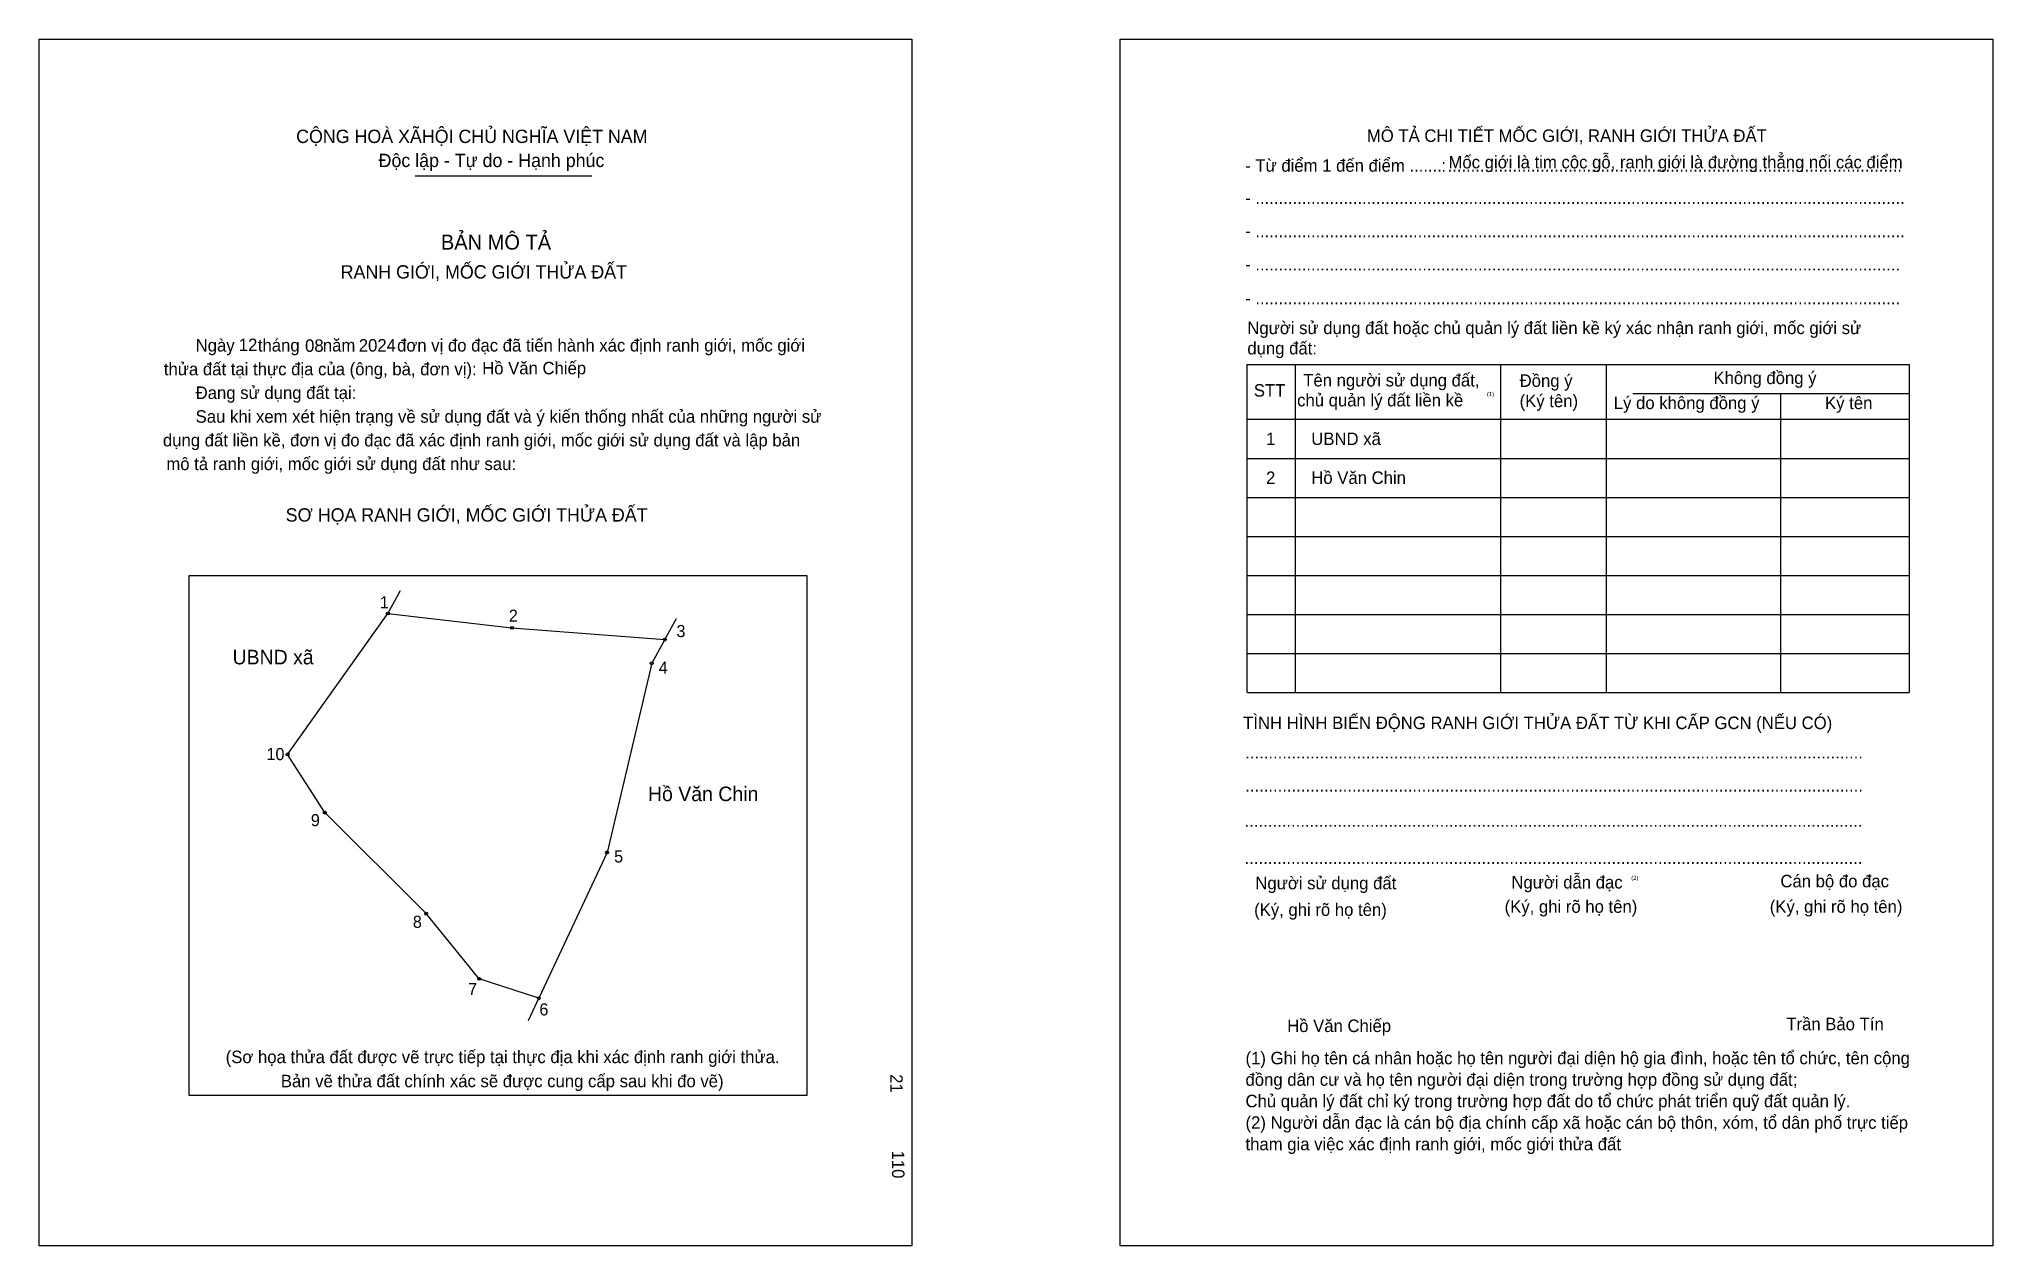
# Model space of a CAD drawing. Extents: x 547897 to 548165, y 1825486 to 1825652.
import ezdxf

# ---------------------------------------------------------------- set-up
doc = ezdxf.new("R2010")
doc.units = 0
for name, color, linetype in [('bmtKhungInTrang1', 7, 'Continuous'), ('bmtKhungInTrang2', 7, 'Continuous'), ('bmtNoiDung', 7, 'Continuous'), ('bmtTemplate', 7, 'Continuous'), ('CanhThua', 7, 'Continuous'), ('MocDinhThua', 7, 'Continuous'), ('RauThua', 7, 'Continuous'), ('SoHieuDinhThua', 7, 'Continuous'), ('TenChuLanCan', 7, 'Continuous')]:
    doc.layers.add(name, color=color, linetype=linetype)

msp = doc.modelspace()

# ---------------------------------------------------------------- linework, layer by layer
at = {"layer": 'bmtKhungInTrang1'}
msp.add_lwpolyline([(547897, 1825651.51), (548016.76, 1825651.51), (548016.76, 1825485.86), (547897, 1825485.86)], close=True, dxfattribs=at)
at = {"layer": 'bmtKhungInTrang2'}
msp.add_lwpolyline([(548045.32, 1825651.51), (548165.08, 1825651.51), (548165.08, 1825485.86), (548045.32, 1825485.86)], close=True, dxfattribs=at)
at = {"layer": 'bmtTemplate'}
for p, q in [((547948.61, 1825632.73), (547972.82, 1825632.73)), ((548069.34, 1825606.83), (548069.34, 1825561.8)), ((548097.52, 1825606.83), (548097.52, 1825561.8)), ((548112.01, 1825606.88), (548112.01, 1825561.8)), ((548153.61, 1825606.83), (548153.61, 1825561.8)), ((548115.69, 1825602.86), (548153.61, 1825602.86)), ((548062.78, 1825599.32), (548153.61, 1825599.32)), ((548062.78, 1825593.96), (548153.61, 1825593.96)), ((548062.78, 1825588.6), (548153.61, 1825588.6)), ((548062.78, 1825583.24), (548153.61, 1825583.24)), ((548062.78, 1825577.88), (548153.61, 1825577.88)), ((548062.78, 1825572.52), (548153.61, 1825572.52)), ((548062.78, 1825567.16), (548153.61, 1825567.16)), ((548062.78, 1825561.8), (548153.61, 1825561.8))]:
    msp.add_line(p, q, dxfattribs=at)
for points in [[(548062.72, 1825606.83), (548153.61, 1825606.83)], [(548062.72, 1825606.83), (548062.72, 1825561.8)], [(548135.93, 1825602.81), (548135.93, 1825561.8)]]:
    msp.add_lwpolyline(points, dxfattribs=at)
msp.add_lwpolyline([(547917.6, 1825506.49), (547917.6, 1825577.88), (548002.34, 1825577.88), (548002.34, 1825506.49)], close=True, dxfattribs=at)
at = {"layer": 'CanhThua'}
for p, q in [((547931.1, 1825553.33), (547944.86, 1825572.67)), ((547944.86, 1825572.67), (547961.87, 1825570.7)), ((547961.87, 1825570.7), (547982.85, 1825569.08)), ((547982.85, 1825569.08), (547981.05, 1825565.83)), ((547981.05, 1825565.83), (547974.93, 1825539.87)), ((547936.19, 1825545.34), (547931.1, 1825553.33)), ((547950.11, 1825531.47), (547936.19, 1825545.34)), ((547974.93, 1825539.87), (547965.57, 1825519.86)), ((547957.4, 1825522.52), (547950.11, 1825531.47)), ((547965.57, 1825519.86), (547957.4, 1825522.52))]:
    msp.add_line(p, q, dxfattribs=at)
at = {"layer": 'MocDinhThua'}
for centre in [(547944.86, 1825572.67), (547961.87, 1825570.7), (547982.85, 1825569.08), (547981.05, 1825565.83), (547931.1, 1825553.33), (547936.19, 1825545.34), (547974.93, 1825539.87), (547950.11, 1825531.47), (547957.4, 1825522.52), (547965.57, 1825519.86)]:
    msp.add_circle(centre, 0.2, dxfattribs=at)
at = {"layer": 'RauThua'}
for p, q in [((547944.86, 1825572.67), (547946.59, 1825575.82)), ((547944.86, 1825572.67), (547946.59, 1825575.82)), ((547982.85, 1825569.08), (547984.46, 1825571.99)), ((547964.15, 1825516.82), (547965.57, 1825519.86))]:
    msp.add_line(p, q, dxfattribs=at)

# ---------------------------------------------------------------- texts
at = {"layer": 'bmtNoiDung'}
for s, height, p in [('12', 1.714, (547924.4, 1825608.68)), ('08', 1.714, (547933.49, 1825608.58)), ('2024', 1.714, (547940.86, 1825608.62)), ('Hồ Văn Chiếp', 1.7136, (547957.79, 1825605.49)), ('1', 1.71, (548065.35, 1825595.79)), ('UBND xã ', 1.714, (548071.55, 1825595.79)), ('2', 1.71, (548065.35, 1825590.45)), ('Hồ Văn Chin ', 1.7136, (548071.55, 1825590.45)), ('Hồ Văn Chiếp', 1.7136, (548068.24, 1825515.22))]:
    msp.add_text(s, height=height, dxfattribs=at).set_placement(p)
for s, p in [('21', (548013.78, 1825509.44)), ('110', (548014.02, 1825498.95))]:
    msp.add_text(s, height=1.714, rotation=270, dxfattribs=at).set_placement(p)
at = {"layer": 'bmtTemplate'}
for s, height, p in [('CỘNG HOÀ XÃHỘI CHỦ NGHĨA VIỆT NAM', 1.8278, (547932.27, 1825637.24)), ('MÔ TẢ CHI TIẾT MỐC GIỚI, RANH GIỚI THỬA ĐẤT', 1.7129, (548079.18, 1825637.39)), ('Độc lập - Tự do - Hạnh phúc', 1.8278, (547943.58, 1825633.94)), ('- Từ điểm 1 đến điểm .......', 1.7129, (548062.48, 1825633.3)), (':', 1.71, (548089.4, 1825633.3)), ('..................................................................................................', 1.7129, (548090.24, 1825633.3)), ('Mốc giới là tim cộc gỗ, ranh giới là đường thẳng nối các điểm', 1.7129, (548090.38, 1825633.76)), ('- ............................................................................................................................................', 1.71293, (548062.48, 1825628.86)), ('BẢN MÔ TẢ', 2.056, (547952.13, 1825622.61)), ('- ............................................................................................................................................', 1.71293, (548062.48, 1825624.31)), ('RANH GIỚI, MỐC GIỚI THỬA ĐẤT', 1.8278, (547938.38, 1825618.64)), ('- ...........................................................................................................................................', 1.71293, (548062.48, 1825619.75)), ('- ...........................................................................................................................................', 1.71293, (548062.48, 1825615.09)), ('Người sử dụng đất hoặc chủ quản lý đất liền kề ký xác nhận ranh giới, mốc giới sử', 1.7129, (548062.78, 1825611.01)), ('Ngày     tháng     năm         đơn vị đo đạc đã tiến hành xác định ranh giới, mốc giới ', 1.7136, (547918.48, 1825608.62)), ('dụng đất:', 1.713, (548062.78, 1825608.22)), ('thửa đất tại thực địa của (ông, bà, đơn vị):', 1.7136, (547914.12, 1825605.36)), ('Đang sử dụng đất tại:', 1.7136, (547918.48, 1825602.11)), ('STT', 1.713, (548063.67, 1825602.43)), ('Tên người sử dụng đất,', 1.7129, (548070.45, 1825603.83)), ('Đồng ý', 1.713, (548100.14, 1825603.77)), ('Không đồng ý', 1.7129, (548126.74, 1825604.15)), ('chủ quản lý đất liền kề', 1.7129, (548069.61, 1825601.09)), ('(1)', 0.571, (548095.66, 1825602.5)), ('(Ký tên)', 1.713, (548100.14, 1825600.99)), ('Lý do không đồng ý', 1.7129, (548113.06, 1825600.72)), ('Ký tên', 1.713, (548142.05, 1825600.72)), ('Sau khi xem xét hiện trạng về sử dụng đất và ý kiến thống nhất của những người sử ', 1.7136, (547918.48, 1825598.85)), ('dụng đất liền kề, đơn vị đo đạc đã xác định ranh giới, mốc giới sử dụng đất và lập bản', 1.7136, (547913.99, 1825595.6)), ('mô tả ranh giới, mốc giới sử dụng đất như sau:', 1.7136, (547914.46, 1825592.35)), ('SƠ HỌA RANH GIỚI, MỐC GIỚI THỬA ĐẤT', 1.8278, (547930.83, 1825585.28)), ('TÌNH HÌNH BIẾN ĐỘNG RANH GIỚI THỬA ĐẤT TỪ KHI CẤP GCN (NẾU CÓ)', 1.7129, (548062.2, 1825556.8)), ('.....................................................................................................................................', 1.7155, (548062.48, 1825552.77)), ('.....................................................................................................................................', 1.7155, (548062.48, 1825548.21)), ('.....................................................................................................................................', 1.7155, (548062.4, 1825543.39)), ('.....................................................................................................................................', 1.7155, (548062.4, 1825538.29)), ('Người dẫn đạc', 1.7129, (548099.01, 1825534.92)), ('Người sử dụng đất', 1.7129, (548063.88, 1825534.81)), ('(2)', 0.571, (548115.46, 1825536.1)), ('Cán bộ đo đạc', 1.7129, (548135.92, 1825535.08)), ('(Ký, ghi rõ họ tên)', 1.7129, (548063.71, 1825531.16)), ('(Ký, ghi rõ họ tên)', 1.7129, (548098.08, 1825531.59)), ('(Ký, ghi rõ họ tên)', 1.7129, (548134.46, 1825531.59)), ('Trần Bảo Tín', 1.7129, (548136.73, 1825515.47)), ('(Sơ họa thửa đất được vẽ trực tiếp tại thực địa khi xác định ranh giới thửa.', 1.7136, (547922.6, 1825510.95)), ('(1) Ghi họ tên cá nhân hoặc họ tên người đại diện hộ gia đình, hoặc tên tổ chức, tên cộng', 1.7129, (548062.53, 1825510.79)), ('Bản vẽ thửa đất chính xác sẽ được cung cấp sau khi đo vẽ)', 1.7136, (547930.17, 1825507.64)), ('đồng dân cư và họ tên người đại diện trong trường hợp đồng sử dụng đất;', 1.7129, (548062.53, 1825507.84)), ('Chủ quản lý đất chỉ ký trong trường hợp đất do tổ chức phát triển quỹ đất quản lý.', 1.7129, (548062.53, 1825504.89)), ('(2) Người dẫn đạc là cán bộ địa chính cấp xã hoặc cán bộ thôn, xóm, tổ dân phố trực tiếp', 1.7129, (548062.53, 1825501.94)), ('tham gia việc xác định ranh giới, mốc giới thửa đất', 1.7129, (548062.53, 1825498.99))]:
    msp.add_text(s, height=height, dxfattribs=at).set_placement(p)
at = {"layer": 'SoHieuDinhThua'}
for s, height, p in [('1', 1.66, (547943.75, 1825573.36)), ('2', 1.66, (547961.45, 1825571.53)), ('3', 1.66, (547984.45, 1825569.43)), ('4', 1.66, (547982.01, 1825564.4)), ('10', 1.665, (547928.19, 1825552.54)), ('9', 1.66, (547934.29, 1825543.47)), ('5', 1.66, (547975.9, 1825538.49)), ('8', 1.66, (547948.28, 1825529.52)), ('7', 1.66, (547955.86, 1825520.31)), ('6', 1.66, (547965.64, 1825517.5))]:
    msp.add_text(s, height=height, dxfattribs=at).set_placement(p)
at = {"layer": 'TenChuLanCan'}
for s, height, p in [('UBND xã', 1.998, (547923.54, 1825565.68)), ('Hồ Văn Chin', 1.9977, (547980.54, 1825546.91))]:
    msp.add_text(s, height=height, dxfattribs=at).set_placement(p)

doc.saveas('drawing.dxf')
